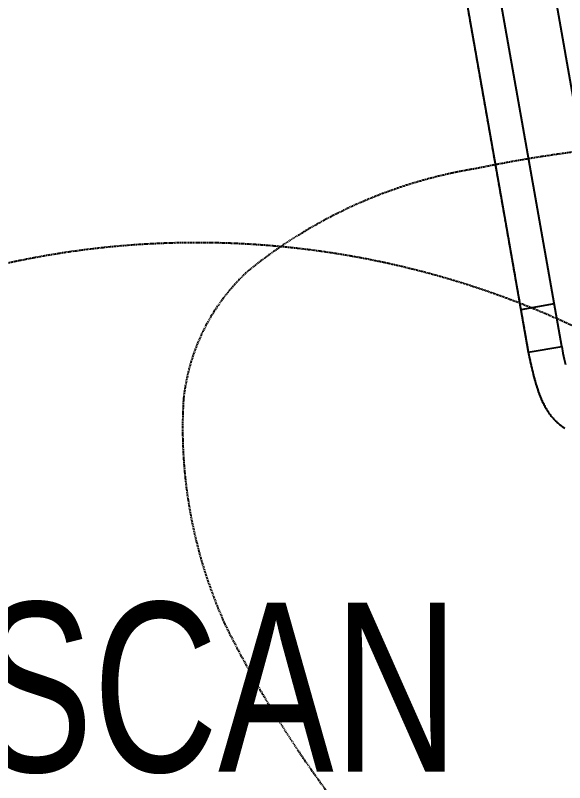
# Model space of a CAD drawing. Header units: millimetres. Extents: x 26027 to 581921, y 7230 to 233891.
# Drawn here: x 453164 to 453814, y 145420 to 146326 of the extents above; entities that cross this region are included whole.
import ezdxf

# ---------------------------------------------------------------- set-up
doc = ezdxf.new("R2010")
doc.units = ezdxf.units.MM
doc.header["$LTSCALE"] = 5
doc.linetypes.add('CACHE', pattern=[0.375, 0.25, -0.125])
doc.layers.add('72_EGR_BASE_TEXT', color=7, linetype='Continuous', lineweight=5)
doc.layers.add('GE-DESIGNER_WARNING', color=1, linetype='Continuous', plot=False)
for name, color, linetype in [('GE-EQUIPMENT', 140, 'Continuous'), ('GE-EQUIPMENT_INSERTION', 140, 'Continuous'), ('GE-EQUIPMENT_LIGHT', 141, 'Continuous'), ('GE-EQUIPMENT_OUTLINE', 131, 'CACHE'), ('GE-MM-SCATTER_LINES', 222, 'CACHE')]:
    doc.layers.add(name, color=color, linetype=linetype)
doc.styles.add('ROMANS', font='romans', dxfattribs={"width": 0.8, "height": 100})
doc.styles.add('X3G_ENTITY_2587EA', font='swisscl.ttf', dxfattribs={"height": 200})
doc.dimstyles.new('100', dxfattribs={"dimscale": 0.8, "dimtxt": 180, "dimasz": 100, "dimexe": 150, "dimexo": 0, "dimgap": 100, "dimtad": 1, "dimtih": 1, "dimtoh": 1, "dimdec": 0, "dimzin": 0, "dimdsep": 46, "dimtxsty": 'ROMANS', "dimblk": 'DOT', "dimcen": 0, "dimclrd": 180, "dimclre": 180, "dimclrt": 180, "dimazin": 0, "dimtfac": 1, "dimtdec": 0, "dimtix": 1, "dimtmove": 2, "dimatfit": 3, "dimldrblk": 'DOT', "dimfxl": 1, "dimtolj": 1, "dimtzin": 0, "dimarcsym": 0})

# ---------------------------------------------------------------- blocks, each defined once
blk = doc.blocks.new('_Dot')
at = {"color": 0, "linetype": 'ByBlock', "lineweight": -2}
blk.add_line((-0.5, 0), (-1, 0), dxfattribs=at)
at = {"color": 0, "linetype": 'ByBlock', "const_width": 0.5}
blk.add_lwpolyline([(-0.25, 0, 1), (0.25, 0, 1)], format="xyb", close=True, dxfattribs=at)
blk = doc.blocks.new('*D478')
at = {"layer": 'DEFPOINTS', "color": 0, "transparency": 16777216}
for p in [(452467.53, 149660.27, 2.36), (454076.96, 142305.27, 2.36), (454076.96, 142305.27)]:
    blk.add_point(p, dxfattribs=at)
at = {"layer": 'GE-DESIGNER_WARNING', "color": 180, "lineweight": -2, "transparency": 16777216}
for p, q in [((452467.53, 149660.27), (454196.96, 149660.27)), ((454076.96, 149580.27), (454076.96, 146112.77)), ((454076.96, 142385.27), (454076.96, 145852.77)), ((454076.96, 142305.27), (454196.96, 142305.27))]:
    blk.add_line(p, q, dxfattribs=at)
at = {"layer": 'GE-DESIGNER_WARNING', "color": 180, "lineweight": -2, "transparency": 16777216, "xscale": 80, "yscale": 80, "zscale": 80}
for p, rotation in [((454076.96, 149660.27), 90), ((454076.96, 142305.27), 270)]:
    blk.add_blockref('_Dot', p, dxfattribs=dict(at, rotation=rotation))
at = {"layer": 'GE-DESIGNER_WARNING', "color": 180, "lineweight": 0, "transparency": 16777216, "insert": (454076.96, 145982.77), "char_height": 100, "attachment_point": 5, "style": 'ROMANS'}
blk.add_mtext('\\A1;7355', dxfattribs=at)
blk = doc.blocks.new('GE-EUR02909')
at = {"layer": 'GE-EQUIPMENT'}
for p, q in [((325.05, -969.6), (284.96, -969.6)), ((284.96, -1020.47), (325.05, -1020.47))]:
    blk.add_line(p, q, dxfattribs=at)
for points in [[(325.05, -969.6), (325.01, -966.66), (324.91, -963.68), (324.8, -960.81), (324.7, -958.04), (324.59, -955.37), (324.47, -952.78), (324.34, -950.28), (324.2, -947.86), (324.05, -945.51), (323.89, -943.23), (323.72, -941.02), (323.53, -938.87), (323.34, -936.78), (323.14, -934.75), (322.93, -932.77), (322.7, -930.84), (322.47, -928.96), (322.23, -927.13), (321.97, -925.35), (321.7, -923.61), (321.43, -921.91), (321.14, -920.25), (320.84, -918.63), (320.53, -917.05), (320.21, -915.5), (319.88, -913.99), (319.54, -912.51), (319.18, -911.06), (318.81, -909.64), (318.43, -908.26), (318.04, -906.9), (317.64, -905.58), (317.23, -904.28), (316.8, -903.01), (316.37, -901.77), (315.92, -900.55), (315.46, -899.36), (315, -898.2), (314.52, -897.06), (314.03, -895.94), (313.53, -894.85), (313.02, -893.78), (312.5, -892.73), (311.98, -891.71), (311.44, -890.71), (310.89, -889.73), (310.34, -888.78), (309.79, -887.85), (309.22, -886.95), (308.66, -886.07), (308.09, -885.21), (307.51, -884.38), (306.94, -883.58), (306.36, -882.8), (305.79, -882.05), (305.22, -881.33), (304.66, -880.64), (304.1, -879.97), (303.55, -879.33), (303, -878.71), (302.46, -878.11), (301.92, -877.53), (301.38, -876.97), (300.84, -876.42), (300.3, -875.88), (299.77, -875.36), (299.23, -874.85), (298.69, -874.35), (298.16, -873.86)], [(325.05, -3404.6), (325.05, -3260.57), (325.05, -3260.53), (325.05, -1125.61), (325.05, -969.6)]]:
    blk.add_lwpolyline(points, dxfattribs=at)
at = {"layer": 'GE-EQUIPMENT_LIGHT'}
for p, q in [((284.96, -969.6), (284.96, -1200.27)), ((284.96, -1200.27), (284.96, -3405.56))]:
    blk.add_line(p, q, dxfattribs=at)
for points in [[(208.4, -803.48), (220.62, -803.48), (220.62, -3393.48), (208.4, -3393.48)], [(284.96, -969.6), (284.93, -961.5), (284.76, -954.32), (284.43, -947.64)]]:
    blk.add_lwpolyline(points, dxfattribs=at)
at = {"layer": 'GE-EQUIPMENT_OUTLINE'}
for points in [[(325.05, -969.6), (325.01, -966.66), (324.91, -963.68), (324.8, -960.81), (324.7, -958.04), (324.59, -955.37), (324.47, -952.78), (324.34, -950.28), (324.2, -947.86), (324.05, -945.51), (323.89, -943.23), (323.72, -941.02), (323.53, -938.87), (323.34, -936.78), (323.14, -934.75), (322.93, -932.77), (322.7, -930.84), (322.47, -928.96), (322.23, -927.13), (321.97, -925.35), (321.7, -923.61), (321.43, -921.91), (321.14, -920.25), (320.84, -918.63), (320.53, -917.05), (320.21, -915.5), (319.88, -913.99), (319.54, -912.51), (319.18, -911.06), (318.81, -909.64), (318.43, -908.26), (318.04, -906.9), (317.64, -905.58), (317.23, -904.28), (316.8, -903.01), (316.37, -901.77), (315.92, -900.55), (315.46, -899.36), (315, -898.2), (314.52, -897.06), (314.03, -895.94), (313.53, -894.85), (313.02, -893.78), (312.5, -892.73), (311.98, -891.71), (311.44, -890.71), (310.89, -889.73), (310.34, -888.78), (309.79, -887.85), (309.22, -886.95), (308.66, -886.07), (308.09, -885.21), (307.51, -884.38), (306.94, -883.58), (306.36, -882.8), (305.79, -882.05), (305.22, -881.33), (304.66, -880.64), (304.1, -879.97), (303.55, -879.33), (303, -878.71), (302.46, -878.11), (301.92, -877.53), (301.38, -876.97), (300.84, -876.42), (300.3, -875.88), (299.77, -875.36), (299.23, -874.85), (298.69, -874.35), (298.16, -873.86)], [(325.05, -3404.6), (325.05, -3260.57), (325.05, -3260.53), (325.05, -1125.61), (325.05, -969.6)]]:
    blk.add_lwpolyline(points, dxfattribs=at)
blk = doc.blocks.new('GE-EUR02460')
at = {"layer": 'GE-DESIGNER_WARNING', "linetype": 'CACHE'}
blk.add_lwpolyline([(871.44, -131.49), (1921.44, -131.49, -1.511046), (141.61, 627.42, -0.402138)], format="xyb", dxfattribs=at)
at = {"layer": 'GE-MM-SCATTER_LINES'}
for points in [[(-1877.04, 2809.72, -0.066731), (-1477.69, 3276.36, -0.05671), (-876.49, 3692.31, -0.056657), (-300.63, 3915.26, -0.064166), (-0.07, 3961.9, -0.064166), (300.49, 3915.26, -0.056657), (876.35, 3692.31, -0.05671), (1477.55, 3276.36, -0.066731), (1876.9, 2809.72, -0.097279), (1968.66, 2530.89, -0.077787), (1905.94, 1991.62, -0.062199), (1419.5, 803.5, -0.017391), (931.65, 0, -0.045456), (1967.68, -837.68, -0.03216), (2657.7, -1614.18, -0.056435), (3119.96, -2375.08, -0.080983), (3302.74, -3019.9, -0.08099), (3294.12, -3308.8, -0.104284), (3173.49, -3515.87, -0.10881), (2769.6, -3749.98, -0.052925), (1939.96, -3915.04, -0.025926), (-0.07, -3987.03, -0.025926)], [(1413.61, -644.22, 0.012361), (759.46, -108.25, -0.002807), (626.61, 0, 0.047008), (971.76, 450.32, 0.040906), (1231.37, 956.98, 0.041082), (1436.03, 1557.85, 0.088425)], [(979.92, 1454.55, -0.08037), (939.07, 1115.68, -0.039275), (755, 569.2, -0.117779), (386.8, 0, 0.049751), (588.87, -183.01, 0.002438), (892.53, -393.76, -0.031823), (1219.15, -618.84, -0.09937)], [(1218.9, -1448.61, -0.095966), (697.53, -1659.95, -0.054285), (-0.07, -1734.21, -0.054285), (-697.67, -1659.95, -0.095966), (-1219.04, -1448.61, -0.079904), (-1405.36, -1279.06, -0.183233), (-1481.68, -1091.7, -0.148539), (-1442.15, -872.37, -0.09937), (-1219.29, -618.84, -0.031823), (-892.67, -393.76, 0.002438), (-589.01, -183.01, 0.049751), (-386.94, 0, -0.117779), (-755.14, 569.2, -0.039275), (-939.21, 1115.68, -0.08037), (-980.06, 1454.55, -0.169962), (-883.43, 1681.18, -0.13336)]]:
    blk.add_lwpolyline(points, format="xyb", dxfattribs=at)
blk.add_lwpolyline([(-0.07, -1166.3, 0.055046), (346.73, -1194.1, 0.130885), (633.96, -1122.25, 0.185507), (736.5, -984.92, 0.123784), (733.06, -711.51, 0.078623), (556.34, -341.27, 0.026468), (330.63, -78.16), (257.97, 0, 0.058507), (459.61, 436.9, 0.063282), (537.3, 747.06, 0.205916), (487.07, 1023.17, 0.15871), (313.07, 1176.97, 0.068311), (-0.07, 1219.05, 0.068311), (-313.21, 1176.97, 0.15871), (-487.21, 1023.17, 0.205916), (-537.44, 747.06, 0.063282), (-459.75, 436.9, 0.058507), (-258.11, 0), (-330.77, -78.16, 0.026468), (-556.48, -341.27, 0.078623), (-733.2, -711.51, 0.123784), (-736.64, -984.92, 0.185507), (-634.1, -1122.25, 0.130885), (-346.87, -1194.1, 0.055046)], format="xyb", close=True, dxfattribs=at)

msp = doc.modelspace()

# ---------------------------------------------------------------- block references
at = {"layer": 'GE-EQUIPMENT_INSERTION', "rotation": 189.9999999999999}
msp.add_blockref('GE-EUR02909', (454259.3, 145029.81), dxfattribs=at)

# ---------------------------------------------------------------- texts
at = {"layer": '72_EGR_BASE_TEXT', "insert": (453238.89, 145632.54, 2.36), "char_height": 200, "attachment_point": 2, "style": 'X3G_ENTITY_2587EA'}
msp.add_mtext('CT SCAN', dxfattribs=at)

# ---------------------------------------------------------------- dimensions: what is measured, and where the dimension line sits
at = {"layer": 'GE-DESIGNER_WARNING', "lineweight": 0}
dim = msp.add_linear_dim(base=(454076.96, 142305.27), p1=(452467.53, 149660.27, 2.36), p2=(454076.96, 142305.27, 2.36), angle=90, dimstyle='100', dxfattribs=at)
dim.commit()
dim.dimension.update_dxf_attribs({"geometry": '*D478', "text_midpoint": (454076.96, 145982.77)})

# ---------------------------------------------------------------- next in the draw order: block references
at = {"layer": 'GE-EQUIPMENT_INSERTION', "rotation": 189.9999999999999}
msp.add_blockref('GE-EUR02460', (454259.3, 145029.81), dxfattribs=at)

doc.saveas('drawing.dxf')
